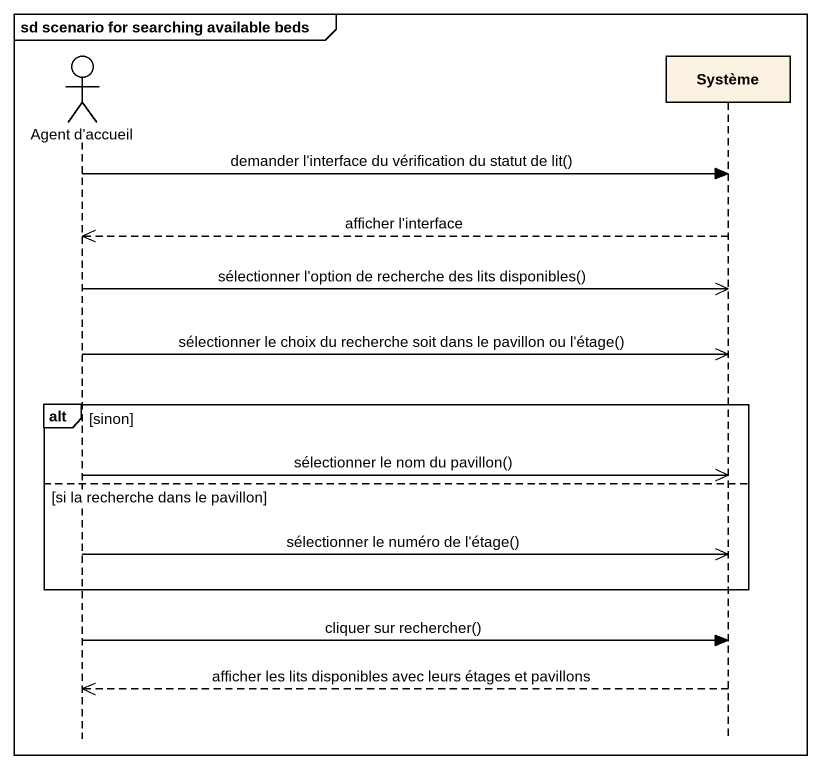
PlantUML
@startuml
mainframe sd scenario for searching available beds
hide footbox
actor "Agent d'accueil" as Agent_d_accueil
participant Système

Agent_d_accueil -> Système : demander l'interface du vérification du statut de lit()
Système -->> Agent_d_accueil : afficher l'interface
Agent_d_accueil ->> Système : sélectionner l'option de recherche des lits disponibles()
Agent_d_accueil ->> Système : sélectionner le choix du recherche soit dans le pavillon ou l'étage()
alt sinon
  Agent_d_accueil ->> Système : sélectionner le nom du pavillon()
else si la recherche dans le pavillon
  Agent_d_accueil ->> Système : sélectionner le numéro de l'étage()
end
Agent_d_accueil -> Système : cliquer sur rechercher()
Système -->> Agent_d_accueil : afficher les lits disponibles avec leurs étages et pavillons
@enduml
